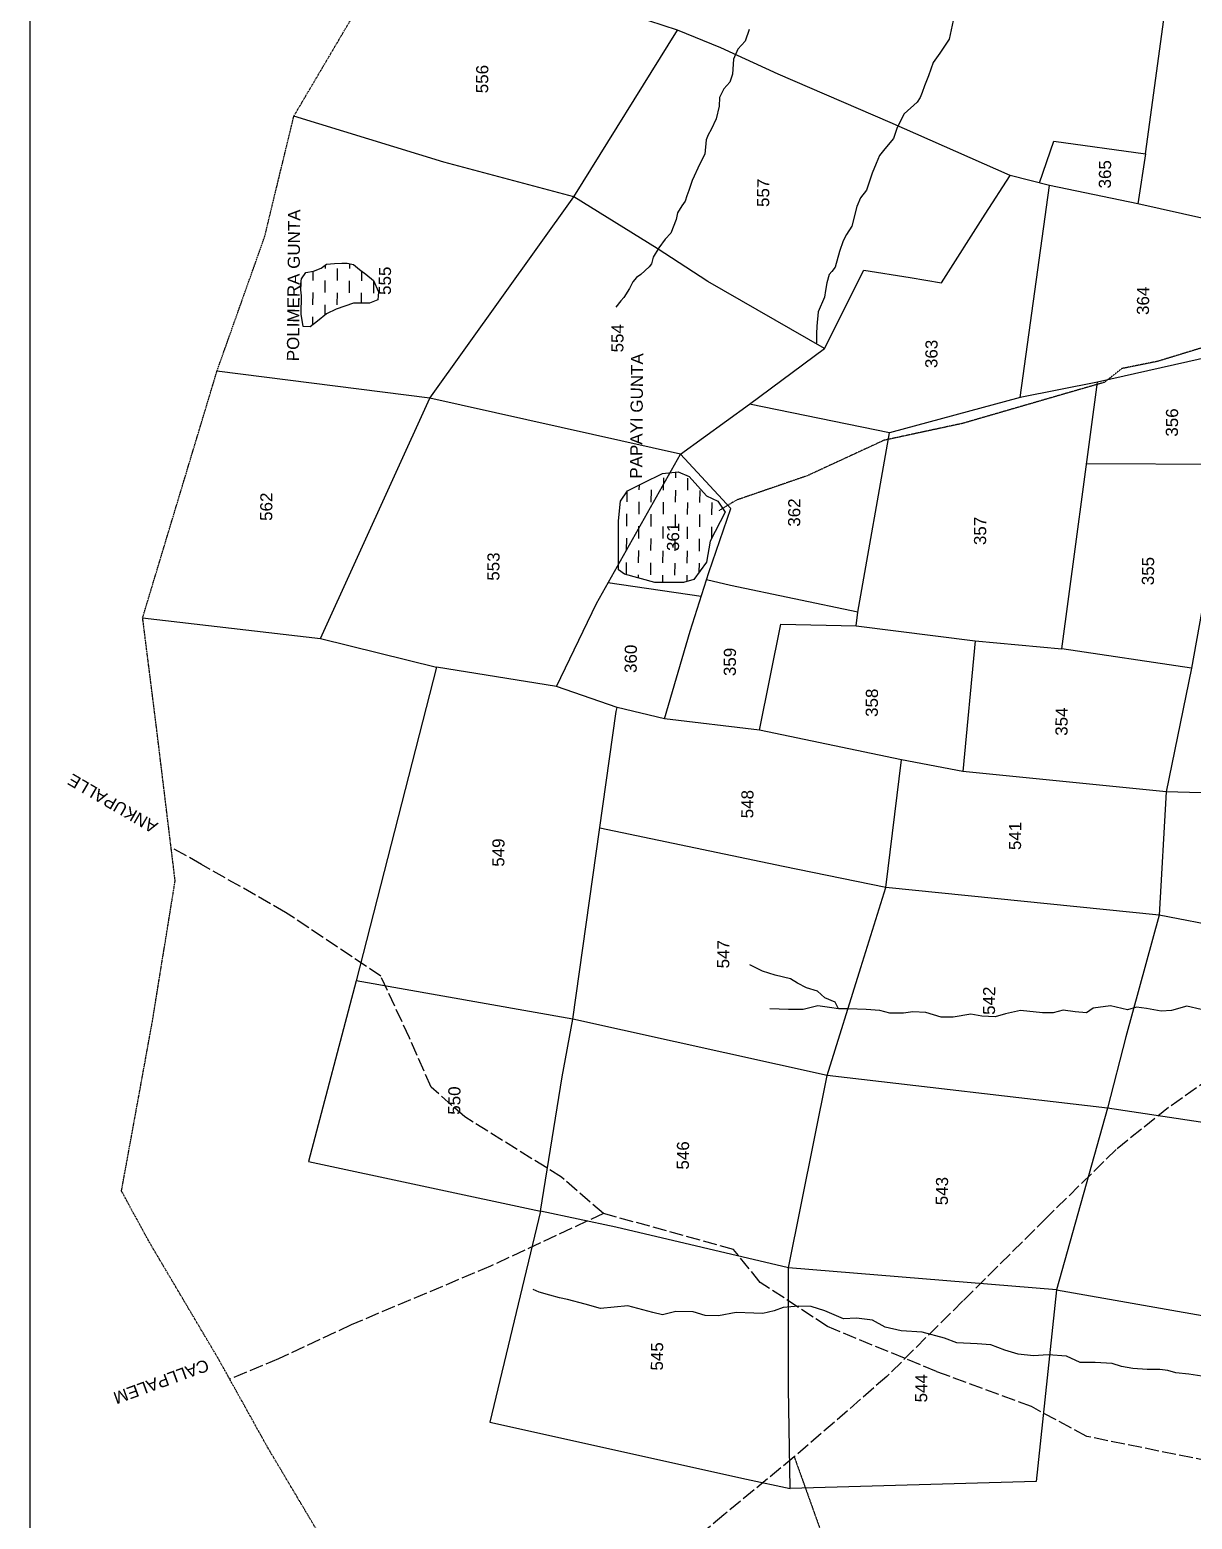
# Model space of a CAD drawing. Header units: inches. Extents: x 343459 to 349076, y 1589263 to 1597215.
# Drawn here: x 343459 to 344464, y 1592079 to 1593366 of the extents above; entities that cross this region are included whole.
import ezdxf

# ---------------------------------------------------------------- set-up
doc = ezdxf.new("R2010")
doc.units = ezdxf.units.IN
doc.header["$MEASUREMENT"] = 0
for name, pattern in [('ACAD_ISO02W100', [15, 12, -3]), ('ACAD_ISO07W100', [3, 0, -3]), ('BORDER', [1.75, 0.5, -0.25, 0.5, -0.25, 0, -0.25])]:
    doc.linetypes.add(name, pattern=pattern)
for name, color, linetype in [('C LINE COO', 6, 'Continuous'), ('CARTTRACK', 30, 'ACAD_ISO02W100'), ('NALA', 4, 'Continuous'), ('SURVEY_BND', 7, 'Continuous'), ('SURVEY_NO', 7, 'Continuous'), ('TEXT', 7, 'Continuous'), ('WATER_BODY', 4, 'Continuous')]:
    doc.layers.add(name, color=color, linetype=linetype)
doc.layers.add('FOOTPATH', color=150, linetype='ACAD_ISO07W100', lineweight=30)
doc.layers.add('VILL_BOUNDARY', color=6, linetype='BORDER', lineweight=30)
doc.styles.get("Standard").update_dxf_attribs({"font": 'arial.ttf'})

msp = doc.modelspace()

# ---------------------------------------------------------------- hatches: boundary and pattern name
at = {"layer": 'WATER_BODY'}
h = msp.add_hatch(dxfattribs=at)
h.set_pattern_fill('DASH', color=256, scale=20, angle=89.4935, style=0)
h.set_pattern_definition([(89.4935, (347145.951, 1586976.724), (-10.405588, 10.591208), [10.498808, -10.498808])])
h.paths.add_polyline_path([(343722.7, 1593163.8), (343715.7, 1593163.2), (343711.2, 1593159.7), (343704.5, 1593157.3), (343697.9, 1593155.9), (343694.2, 1593150.5), (343693.3, 1593143.8), (343694.1, 1593136), (343694, 1593120), (343695.7, 1593109.5), (343701.7, 1593109.1), (343708.1, 1593113.9), (343715.9, 1593120.4), (343724.1, 1593124.3), (343739.2, 1593129.6), (343753.1, 1593129.4), (343760.3, 1593132.4), (343760.7, 1593139.3), (343756.5, 1593149), (343749.7, 1593154.5), (343744.3, 1593158.5), (343739.2, 1593163), (343733.8, 1593164), (343729, 1593164)])
h.paths.add_polyline_path([(343968.2, 1592904), (343968.2, 1592899), (343973.4, 1592895.4), (343999.6, 1592888.2), (344024.4, 1592888), (344033.4, 1592890.7), (344044.2, 1592905.8), (344047.4, 1592923.7), (344060.3, 1592948.9), (344054.1, 1592958.5), (344044.2, 1592963), (344029.4, 1592979.6), (344019.8, 1592983.7), (344012.7, 1592983)])
h.paths.add_polyline_path([(343976, 1592967.4), (343970, 1592958.5), (343968.1, 1592941.5), (343968.2, 1592923.4), (343968.2, 1592904), (344012.7, 1592983), (344006.3, 1592982.3), (343989.8, 1592974.2)])
h.paths.add_polyline_path([(344881.4, 1593597), (344873.4, 1593591.6), (344870, 1593583.1), (344870.4, 1593566.3), (344880.3, 1593561), (344893.7, 1593557.3), (344904.7, 1593561.9), (344911.7, 1593572), (344916.7, 1593584.9), (344911.3, 1593591.3), (344903.9, 1593596.5), (344893.8, 1593599.4)])
h.paths.add_polyline_path([(344023.4, 1592912.6), (344023.6, 1592941.1), (344007.6, 1592941.3), (344007.4, 1592912.7)], flags=24)

# ---------------------------------------------------------------- linework, layer by layer
at = {"layer": 'C LINE COO', "color": 0}
msp.add_lwpolyline([(349075.6, 1589263.4), (349075.6, 1597215.1), (343459.3, 1597215.1), (343459.3, 1589263.4), (349075.6, 1589263.4)], dxfattribs=at)
at = {"layer": 'CARTTRACK'}
for p, q in [((343607.8, 1592644.5), (343581.5, 1592659.3)), ((343680.4, 1592603), (343607.8, 1592644.5)), ((343762.8, 1592547.8), (343680.4, 1592603)), ((343787.5, 1592494.7), (343762.8, 1592547.8)), ((343806.2, 1592452), (343787.5, 1592494.7)), ((344492.5, 1592468.6), (344443.6, 1592434.4)), ((343835.3, 1592426.2), (343806.2, 1592452)), ((343918.9, 1592374.2), (343835.3, 1592426.2)), ((344443.6, 1592434.4), (344398.3, 1592398.1)), ((344398.3, 1592398.1), (344338.6, 1592339.5)), ((343955.1, 1592342.8), (343918.9, 1592374.2)), ((343955.1, 1592342.8), (343857.6, 1592297.3)), ((344067.6, 1592311.8), (343955.1, 1592342.8)), ((344338.6, 1592339.5), (344265.9, 1592267.2)), ((344090.7, 1592283.3), (344067.6, 1592311.8)), ((343857.6, 1592297.3), (343737.2, 1592246.6)), ((344148.9, 1592245.1), (344090.7, 1592283.3)), ((344265.9, 1592267.2), (344200.1, 1592201.9)), ((343737.2, 1592246.6), (343674.4, 1592217.2)), ((344243, 1592206.2), (344148.9, 1592245.1)), ((343674.4, 1592217.2), (343632.1, 1592199.7)), ((344325.1, 1592175.9), (344243, 1592206.2)), ((344200.1, 1592201.9), (344120.1, 1592132.4)), ((344372.9, 1592150.1), (344325.1, 1592175.9)), ((344523.4, 1592119.6), (344372.9, 1592150.1)), ((344120.1, 1592132.4), (344059.1, 1592082.3)), ((344059.1, 1592082.3), (343973.4, 1592010.8))]:
    msp.add_line(p, q, dxfattribs=at)
at = {"layer": 'FOOTPATH', "ltscale": 0.01}
for p, q in [((344501.9, 1593099.9), (344434.2, 1593079.2)), ((344403.3, 1593073), (344388, 1593061)), ((344434.2, 1593079.2), (344403.3, 1593073)), ((344368.1, 1593055.3), (344265.7, 1593025.6)), ((344388, 1593061), (344368.1, 1593055.3)), ((344265.7, 1593025.6), (344197.7, 1593011)), ((344197.7, 1593011), (344131.5, 1592980.4)), ((344131.5, 1592980.4), (344069.9, 1592959.2)), ((344069.9, 1592959.2), (344055, 1592950.1)), ((344120.1, 1592132.4), (344143.1, 1592068.1))]:
    msp.add_line(p, q, dxfattribs=at)
at = {"layer": 'NALA'}
for p, q in [((344081.1, 1593366), (344077.8, 1593356)), ((344257.5, 1593373.9), (344253.9, 1593357.8)), ((344077.8, 1593356), (344071.4, 1593349.1)), ((344253.9, 1593357.8), (344245.8, 1593345.5)), ((344067.7, 1593340.5), (344066.7, 1593327.5)), ((344071.4, 1593349.1), (344067.7, 1593340.5)), ((344240.1, 1593337.6), (344236.2, 1593325.9)), ((344245.8, 1593345.5), (344240.1, 1593337.6)), ((344066.7, 1593327.5), (344064.3, 1593320.4)), ((344236.2, 1593325.9), (344232.8, 1593317.3)), ((344059.3, 1593314.9), (344055.4, 1593307.4)), ((344064.3, 1593320.4), (344059.3, 1593314.9)), ((344230.8, 1593311.6), (344229, 1593307.4)), ((344232.8, 1593317.3), (344230.8, 1593311.6)), ((344055.3, 1593299.7), (344052.5, 1593288.9)), ((344055.4, 1593307.4), (344055.3, 1593299.7)), ((344226.4, 1593303.2), (344215.2, 1593293.2)), ((344229, 1593307.4), (344226.4, 1593303.2)), ((344226.4, 1593303.2), (344226.4, 1593303.2)), ((344052.5, 1593288.9), (344048.3, 1593279.6)), ((344215.2, 1593293.2), (344209.1, 1593281.4)), ((344045.7, 1593274.9), (344044.1, 1593270.6)), ((344048.3, 1593279.6), (344045.7, 1593274.9)), ((344209.1, 1593281.4), (344205.8, 1593271.7)), ((344044.1, 1593270.6), (344042.9, 1593258.4)), ((344198.4, 1593262.9), (344193.8, 1593257.1)), ((344205.8, 1593271.7), (344198.4, 1593262.9)), ((344038.4, 1593249.8), (344032, 1593235.6)), ((344042.9, 1593258.4), (344038.4, 1593249.8)), ((344190.9, 1593250.2), (344187.5, 1593241.8)), ((344193.8, 1593257.1), (344190.9, 1593250.2)), ((344032, 1593235.6), (344029, 1593226.9)), ((344187.5, 1593241.8), (344182.6, 1593227.1)), ((344027.2, 1593222.2), (344025.8, 1593217.8)), ((344029, 1593226.9), (344027.2, 1593222.2)), ((344182.6, 1593227.1), (344177.3, 1593220.5)), ((344022.9, 1593213.5), (344019.2, 1593207.7)), ((344025.8, 1593217.8), (344022.9, 1593213.5)), ((344174.3, 1593213.1), (344169.9, 1593196.2)), ((344177.3, 1593220.5), (344174.3, 1593213.1)), ((344017.9, 1593201.9), (344013.3, 1593189.9)), ((344019.2, 1593207.7), (344017.9, 1593201.9)), ((344169.9, 1593196.2), (344165.2, 1593189)), ((344008.5, 1593184.7), (344003, 1593177.4)), ((344013.3, 1593189.9), (344008.5, 1593184.7)), ((344162.3, 1593183.3), (344159.2, 1593174.2)), ((344165.2, 1593189), (344162.3, 1593183.3)), ((344003, 1593177.4), (343998.3, 1593169.4)), ((344159.2, 1593174.2), (344155.4, 1593160.6)), ((343994.6, 1593161), (343987.5, 1593154.4)), ((343996.6, 1593163.5), (343994.6, 1593161)), ((343998.3, 1593169.4), (343996.6, 1593163.5)), ((344155.4, 1593160.6), (344152.7, 1593157)), ((343980.7, 1593147.9), (343977.7, 1593142.2)), ((343983.8, 1593151.7), (343980.7, 1593147.9)), ((343987.5, 1593154.4), (343983.8, 1593151.7)), ((344148.3, 1593147), (344147.1, 1593140.4)), ((344150.4, 1593154.2), (344148.3, 1593147)), ((344152.7, 1593157), (344150.4, 1593154.2)), ((343970.1, 1593131.4), (343965.8, 1593126)), ((343972.9, 1593134.4), (343970.1, 1593131.4)), ((343977.7, 1593142.2), (343972.9, 1593134.4)), ((344146.3, 1593134.7), (344140.7, 1593122.1)), ((344147.1, 1593140.4), (344146.3, 1593134.7)), ((344140.7, 1593122.1), (344139.7, 1593109.6)), ((344139.7, 1593109.6), (344139.4, 1593103)), ((344139.4, 1593103), (344139.4, 1593095)), ((344084.1, 1592556.6), (344081.7, 1592557.6)), ((344092.7, 1592552.1), (344084.1, 1592556.6)), ((344103.7, 1592548.7), (344092.7, 1592552.1)), ((344116.8, 1592545.6), (344103.7, 1592548.7)), ((344123, 1592541.8), (344116.8, 1592545.6)), ((344130.6, 1592537.8), (344123, 1592541.8)), ((344140.1, 1592534.9), (344130.6, 1592537.8)), ((344146.6, 1592529.2), (344140.1, 1592534.9)), ((344155.5, 1592525.5), (344146.6, 1592529.2)), ((344115, 1592519.1), (344099.1, 1592519.8)), ((344127.8, 1592519), (344115, 1592519.1)), ((344140.6, 1592522.2), (344127.8, 1592519)), ((344150.6, 1592520.7), (344140.6, 1592522.2)), ((344158.4, 1592519.8), (344150.6, 1592520.7)), ((344158.4, 1592519.8), (344155.5, 1592525.5)), ((344166.9, 1592519.7), (344158.4, 1592519.8)), ((344182.3, 1592519.1), (344166.9, 1592519.7)), ((344194.1, 1592518.1), (344182.3, 1592519.1)), ((344202.8, 1592515.9), (344194.1, 1592518.1)), ((344214.5, 1592515.8), (344202.8, 1592515.9)), ((344222.6, 1592517.1), (344214.5, 1592515.8)), ((344233.7, 1592516.4), (344222.6, 1592517.1)), ((344247, 1592512.5), (344233.7, 1592516.4)), ((344272.7, 1592515), (344257.6, 1592512.4)), ((344282.2, 1592513.3), (344272.7, 1592515)), ((344302.8, 1592515.3), (344293.8, 1592512.9)), ((344315.6, 1592518.1), (344302.8, 1592515.3)), ((344334.7, 1592516.3), (344315.6, 1592518.1)), ((344343.9, 1592516.3), (344334.7, 1592516.3)), ((344352.6, 1592518.4), (344343.9, 1592516.3)), ((344362.9, 1592517.2), (344352.6, 1592518.4)), ((344372.7, 1592516.3), (344362.9, 1592517.2)), ((344378.4, 1592520.3), (344372.7, 1592516.3)), ((344393.4, 1592522.3), (344378.4, 1592520.3)), ((344408.2, 1592518.7), (344393.4, 1592522.3)), ((344415.9, 1592521.1), (344408.2, 1592518.7)), ((344424.5, 1592520.1), (344415.9, 1592521.1)), ((344437.2, 1592517.6), (344424.5, 1592520.1)), ((344446.2, 1592518.3), (344437.2, 1592517.6)), ((344459.5, 1592522), (344446.2, 1592518.3)), ((344471.9, 1592519.2), (344459.5, 1592522)), ((344257.6, 1592512.4), (344247, 1592512.5)), ((344293.8, 1592512.9), (344282.2, 1592513.3)), ((343899.5, 1592274.9), (343894.5, 1592277)), ((343908.8, 1592272.3), (343899.5, 1592274.9)), ((343917.1, 1592269.8), (343908.8, 1592272.3)), ((343924.1, 1592268.4), (343917.1, 1592269.8)), ((343939.5, 1592264.4), (343924.1, 1592268.4)), ((343952.6, 1592260.7), (343939.5, 1592264.4)), ((343976.2, 1592262.9), (343952.6, 1592260.7)), ((343997.9, 1592257.1), (343976.2, 1592262.9)), ((344006.1, 1592255.3), (343997.9, 1592257.1)), ((344017.8, 1592258.2), (344006.1, 1592255.3)), ((344032.7, 1592257.8), (344017.8, 1592258.2)), ((344043.2, 1592254.6), (344032.7, 1592257.8)), ((344069.8, 1592257.1), (344054.7, 1592254.4)), ((344085.1, 1592256.6), (344069.8, 1592257.1)), ((344093, 1592256.5), (344085.1, 1592256.6)), ((344102.8, 1592258.8), (344093, 1592256.5)), ((344110.6, 1592261.7), (344102.8, 1592258.8)), ((344123.9, 1592262.6), (344110.6, 1592261.7)), ((344134.7, 1592262.5), (344123.9, 1592262.6)), ((344146.4, 1592258.6), (344134.7, 1592262.5)), ((344162.7, 1592251.9), (344146.4, 1592258.6)), ((344054.7, 1592254.4), (344043.2, 1592254.6)), ((344174, 1592252.2), (344162.7, 1592251.9)), ((344187.7, 1592250.7), (344174, 1592252.2)), ((344198.8, 1592244.6), (344187.7, 1592250.7)), ((344212.6, 1592241.3), (344198.8, 1592244.6)), ((344230.8, 1592240.2), (344212.6, 1592241.3)), ((344250.1, 1592235.2), (344230.8, 1592240.2)), ((344260.6, 1592231.1), (344250.1, 1592235.2)), ((344278.2, 1592230.2), (344260.6, 1592231.1)), ((344289.9, 1592229.3), (344278.2, 1592230.2)), ((344302.2, 1592224.8), (344289.9, 1592229.3)), ((344313.7, 1592221.1), (344302.2, 1592224.8)), ((344326.8, 1592219.8), (344313.7, 1592221.1)), ((344339.7, 1592220.7), (344326.8, 1592219.8)), ((344355.3, 1592219.5), (344339.7, 1592220.7)), ((344367.2, 1592214.1), (344355.3, 1592219.5)), ((344380.1, 1592213.9), (344367.2, 1592214.1)), ((344395, 1592213.2), (344380.1, 1592213.9)), ((344403.1, 1592210.6), (344395, 1592213.2)), ((344412.7, 1592208.9), (344403.1, 1592210.6)), ((344425.2, 1592208), (344412.7, 1592208.9)), ((344436.2, 1592207.9), (344425.2, 1592208)), ((344442.9, 1592207.2), (344436.2, 1592207.9)), ((344449.9, 1592205.2), (344442.9, 1592207.2)), ((344461.2, 1592203.9), (344449.9, 1592205.2)), ((344479.8, 1592201.1), (344461.2, 1592203.9))]:
    msp.add_line(p, q, dxfattribs=at)
at = {"layer": 'SURVEY_BND'}
for p, q in [((344019.2, 1593365.6), (343795, 1593438.7)), ((344423.7, 1593258.7), (344443.9, 1593407)), ((343929.6, 1593221.4), (344019.2, 1593365.6)), ((344056.6, 1593350.3), (344019.2, 1593365.6)), ((344106.2, 1593327.3), (344056.6, 1593350.3)), ((344202.9, 1593285.7), (344106.2, 1593327.3)), ((343817.3, 1593251.3), (343687.6, 1593291.2)), ((344306.7, 1593239.9), (344202.9, 1593285.7)), ((344332, 1593233.4), (344344.6, 1593269.5)), ((344344.6, 1593269.5), (344423.7, 1593258.7)), ((343929.6, 1593221.4), (343817.3, 1593251.3)), ((344423.7, 1593258.7), (344417.2, 1593215.3)), ((344285.2, 1593206.3), (344306.7, 1593239.9)), ((344340.7, 1593231.1), (344306.7, 1593239.9)), ((344315.5, 1593047.9), (344340.7, 1593231.1)), ((344417.2, 1593215.3), (344340.7, 1593231.1)), ((343805.1, 1593047.5), (343929.6, 1593221.4)), ((344001.6, 1593176.8), (343929.6, 1593221.4)), ((344475, 1593202.4), (344417.2, 1593215.3)), ((344247.4, 1593147.2), (344285.2, 1593206.3)), ((344045.4, 1593148.3), (344001.6, 1593176.8)), ((344146.2, 1593090.3), (344180.2, 1593158.1)), ((344180.2, 1593158.1), (344220.4, 1593151.8)), ((344146.2, 1593090.3), (344045.4, 1593148.3)), ((344220.4, 1593151.8), (344247.4, 1593147.2)), ((344523.9, 1593093), (344382.1, 1593061.3)), ((344081.5, 1593042.2), (344146.2, 1593090.3)), ((343805.1, 1593047.5), (343621.1, 1593070.7)), ((344382.1, 1593061.3), (344315.5, 1593047.9)), ((344351.3, 1592830.8), (344382.1, 1593061.3)), ((343710.5, 1592839.7), (343805.1, 1593047.5)), ((343945.6, 1593015.9), (343805.1, 1593047.5)), ((344021.8, 1592999.1), (344081.5, 1593042.2)), ((344202.5, 1593017.6), (344081.5, 1593042.2)), ((344315.5, 1593047.9), (344202.5, 1593017.6)), ((344021.8, 1592999.1), (343945.6, 1593015.9)), ((344175.2, 1592862.6), (344202.5, 1593017.6)), ((343949.1, 1592870.1), (344021.8, 1592999.1)), ((344065.2, 1592952), (344021.8, 1592999.1)), ((344518.4, 1592990), (344372.7, 1592990.6)), ((344046.3, 1592896.7), (344065.2, 1592952)), ((344039.7, 1592875.9), (343959.1, 1592887.9)), ((344030.2, 1592846.2), (344046.3, 1592896.7)), ((344065.1, 1592885.6), (344044.3, 1592890.3)), ((344175.2, 1592862.6), (344065.1, 1592885.6)), ((343914.5, 1592798.2), (343949.1, 1592870.1)), ((344173.7, 1592850.7), (344175.2, 1592862.6)), ((344472.1, 1592862.1), (344463.5, 1592814.1)), ((343556.9, 1592857.7), (343710.5, 1592839.7)), ((344090.2, 1592760.5), (344108.5, 1592852.2)), ((344108.5, 1592852.2), (344173.7, 1592850.7)), ((344173.7, 1592850.7), (344276.5, 1592837.6)), ((343710.5, 1592839.7), (343810.9, 1592814.9)), ((344008, 1592770.2), (344030.2, 1592846.2)), ((344276.5, 1592837.6), (344265.9, 1592724.9)), ((344276.5, 1592837.6), (344351.3, 1592830.8)), ((344463.5, 1592814.1), (344351.3, 1592830.8)), ((343810.9, 1592814.9), (343741.5, 1592543.9)), ((343914.5, 1592798.2), (343810.9, 1592814.9)), ((344463.5, 1592814.1), (344441.6, 1592707.2)), ((343967, 1592780.1), (343914.5, 1592798.2)), ((343928.6, 1592510.7), (343966.3, 1592776.6)), ((343966.3, 1592776.6), (343967, 1592780.1)), ((344008, 1592770.2), (343967, 1592780.1)), ((344090.2, 1592760.5), (344008, 1592770.2)), ((344212.8, 1592734.8), (344090.2, 1592760.5)), ((344199.3, 1592624.6), (344212.8, 1592734.8)), ((344265.9, 1592724.9), (344212.8, 1592734.8)), ((344441.6, 1592707.2), (344265.9, 1592724.9)), ((344441.6, 1592707.2), (344435.5, 1592600.5)), ((344620.8, 1592702.5), (344441.6, 1592707.2)), ((344110.5, 1592642.7), (343952, 1592675.8)), ((344199.3, 1592624.6), (344110.5, 1592642.7)), ((344177.6, 1592555.5), (344199.3, 1592624.6)), ((344435.5, 1592600.5), (344199.3, 1592624.6)), ((344435.5, 1592600.5), (344406.7, 1592495.5)), ((344610.2, 1592567.5), (344435.5, 1592600.5)), ((344148.5, 1592462.1), (344177.6, 1592555.5)), ((343741.5, 1592543.9), (343700.2, 1592387.6)), ((343928.6, 1592510.7), (343741.5, 1592543.9)), ((343919.6, 1592460.9), (343928.6, 1592510.7)), ((344148.5, 1592462.1), (343928.6, 1592510.7)), ((344406.7, 1592495.5), (344390.8, 1592433.7)), ((344115.2, 1592295.8), (344148.5, 1592462.1)), ((344390.8, 1592433.7), (344148.5, 1592462.1)), ((343900.9, 1592344.7), (343919.6, 1592460.9)), ((344390.8, 1592433.7), (344346.8, 1592276.7)), ((344592.3, 1592403.4), (344390.8, 1592433.7)), ((343700.2, 1592387.6), (343900.9, 1592344.7)), ((343900.9, 1592344.7), (343857.1, 1592162.4)), ((343965.8, 1592331), (343900.9, 1592344.7)), ((344115.2, 1592295.8), (343965.8, 1592331)), ((344115.1, 1592191.9), (344115.2, 1592295.8)), ((344346.8, 1592276.7), (344115.2, 1592295.8)), ((344346.8, 1592276.7), (344329.3, 1592111.1)), ((344346.8, 1592276.7), (344575.2, 1592236.5)), ((344116.5, 1592105), (344115.1, 1592191.9)), ((343857.1, 1592162.4), (344078.8, 1592113.1)), ((344078.8, 1592113.1), (344116.5, 1592105)), ((344329.3, 1592111.1), (344116.5, 1592105))]:
    msp.add_line(p, q, dxfattribs=at)
at = {"layer": 'VILL_BOUNDARY'}
for p, q in [((343687.6, 1593291.2), (343751.2, 1593398.9)), ((343687.6, 1593291.2), (343751.2, 1593398.9)), ((343662.4, 1593187.1), (343687.6, 1593291.2)), ((343662.4, 1593187.1), (343687.6, 1593291.2)), ((343621.1, 1593070.7), (343662.4, 1593187.1)), ((343621.1, 1593070.7), (343662.4, 1593187.1)), ((343605.7, 1593019.5), (343621.1, 1593070.7)), ((343605.7, 1593019.5), (343621.1, 1593070.7)), ((343556.9, 1592857.7), (343605.7, 1593019.5)), ((343556.9, 1592857.7), (343605.7, 1593019.5)), ((343568.3, 1592767.3), (343556.9, 1592857.7)), ((343568.3, 1592767.3), (343556.9, 1592857.7)), ((343585, 1592630.3), (343568.3, 1592767.3)), ((343585, 1592630.3), (343568.3, 1592767.3)), ((343565.2, 1592508.1), (343585, 1592630.3)), ((343565.2, 1592508.1), (343585, 1592630.3)), ((343538.6, 1592362.2), (343565.2, 1592508.1)), ((343538.6, 1592362.2), (343565.2, 1592508.1)), ((343563.3, 1592316.9), (343538.6, 1592362.2)), ((343563.3, 1592316.9), (343538.6, 1592362.2)), ((343622.7, 1592216.6), (343563.3, 1592316.9)), ((343622.7, 1592216.6), (343563.3, 1592316.9)), ((343665.3, 1592140), (343622.7, 1592216.6)), ((343665.3, 1592140), (343622.7, 1592216.6)), ((343713.5, 1592059), (343665.3, 1592140)), ((343713.5, 1592059), (343665.3, 1592140))]:
    msp.add_line(p, q, dxfattribs=at)
at = {"layer": 'WATER_BODY'}
for p, q in [((343697.9, 1593155.9), (343704.5, 1593157.3)), ((343704.5, 1593157.3), (343711.2, 1593159.7)), ((343711.2, 1593159.7), (343715.7, 1593163.2)), ((343715.7, 1593163.2), (343722.7, 1593163.8)), ((343715.7, 1593163.2), (343715.7, 1593163.2)), ((343722.7, 1593163.8), (343729, 1593164)), ((343729, 1593164), (343733.8, 1593164)), ((343733.8, 1593164), (343739.2, 1593163)), ((343739.2, 1593163), (343744.3, 1593158.5)), ((343744.3, 1593158.5), (343749.7, 1593154.5)), ((343693.3, 1593143.8), (343694.2, 1593150.5)), ((343694.2, 1593150.5), (343697.9, 1593155.9)), ((343749.7, 1593154.5), (343756.5, 1593149)), ((343756.5, 1593149), (343760.7, 1593139.3)), ((343694.1, 1593136), (343693.3, 1593143.8)), ((343694, 1593120), (343694.1, 1593136)), ((343760.3, 1593132.4), (343753.1, 1593129.4)), ((343760.7, 1593139.3), (343760.3, 1593132.4)), ((343695.7, 1593109.5), (343694, 1593120)), ((343715.9, 1593120.4), (343708.1, 1593113.9)), ((343724.1, 1593124.3), (343715.9, 1593120.4)), ((343739.2, 1593129.6), (343724.1, 1593124.3)), ((343753.1, 1593129.4), (343739.2, 1593129.6)), ((343701.7, 1593109.1), (343695.7, 1593109.5)), ((343708.1, 1593113.9), (343701.7, 1593109.1)), ((343989.8, 1592974.2), (344006.3, 1592982.3)), ((344006.3, 1592982.3), (344019.8, 1592983.7)), ((344019.8, 1592983.7), (344029.4, 1592979.6)), ((344029.4, 1592979.6), (344044.2, 1592963)), ((343970, 1592958.5), (343976, 1592967.4)), ((343976, 1592967.4), (343989.8, 1592974.2)), ((343968.1, 1592941.5), (343970, 1592958.5)), ((344044.2, 1592963), (344054.1, 1592958.5)), ((344054.1, 1592958.5), (344060.3, 1592948.9)), ((343968.2, 1592923.4), (343968.1, 1592941.5)), ((344060.3, 1592948.9), (344047.4, 1592923.7)), ((343968.2, 1592899), (343968.2, 1592923.4)), ((344047.4, 1592923.7), (344044.2, 1592905.8)), ((344044.2, 1592905.8), (344033.4, 1592890.7)), ((343973.4, 1592895.4), (343968.2, 1592899)), ((343999.6, 1592888.2), (343973.4, 1592895.4)), ((344024.4, 1592888), (343999.6, 1592888.2)), ((344033.4, 1592890.7), (344024.4, 1592888))]:
    msp.add_line(p, q, dxfattribs=at)

# ---------------------------------------------------------------- texts
at = {"layer": 'SURVEY_BND', "oblique": 360}
msp.add_text('562', height=10.5, rotation=89.4935, dxfattribs=at).set_placement((343668.9, 1592941.3))
at = {"layer": 'SURVEY_NO'}
for s, p in [('556', (343855.5, 1593310.9)), ('355', (344431, 1592885.7)), ('360', (343983.9, 1592809.9)), ('543', (344252.9, 1592349.9))]:
    msp.add_text(s, height=10.5, rotation=89.4935, dxfattribs=at).set_placement(p)
at = {"layer": 'SURVEY_NO', "oblique": 360}
for s, p in [('365', (344393.8, 1593228.6)), ('557', (344098.4, 1593212.6)), ('555', (343771.4, 1593136.6)), ('364', (344426.7, 1593119.3)), ('554', (343972.4, 1593086.9)), ('363', (344243.8, 1593073.4)), ('356', (344451.7, 1593014.1)), ('562', (343668.9, 1592941.3)), ('362', (344125.2, 1592936.3)), ('361', (344020.5, 1592915.3)), ('357', (344285.9, 1592920.4)), ('553', (343865.2, 1592889.6)), ('359', (344069.6, 1592807.2)), ('358', (344192.3, 1592771.9)), ('354', (344356.3, 1592755.6)), ('548', (344084.7, 1592684.3)), ('541', (344316.1, 1592656.8)), ('549', (343869.5, 1592642.4)), ('547', (344063.9, 1592554.6)), ('542', (344293.6, 1592514.4)), ('550', (343831.4, 1592428.1)), ('546', (344029, 1592380.7)), ('545', (344006.6, 1592207)), ('544', (344235, 1592179.5))]:
    msp.add_text(s, height=10.5, rotation=89.4935, dxfattribs=at).set_placement(p)
at = {"layer": 'TEXT'}
for s, height, rotation, oblique, p in [('POLIMERA GUNTA', 10.499, 89.4935, 360, (343692, 1593079.3)), ('ANKUPALLE', 10.5, 149.7752, 0, (343570.9, 1592679.9)), ('CALLPALEM', 10.5, 199.9793, 360, (343611.8, 1592217.2))]:
    msp.add_text(s, height=height, rotation=rotation, dxfattribs=dict(at, oblique=oblique)).set_placement(p)
msp.add_text('PAPAYI GUNTA', height=10.499, rotation=89.4935, dxfattribs=at).set_placement((343988.6, 1592977.8))

doc.saveas('drawing.dxf')
